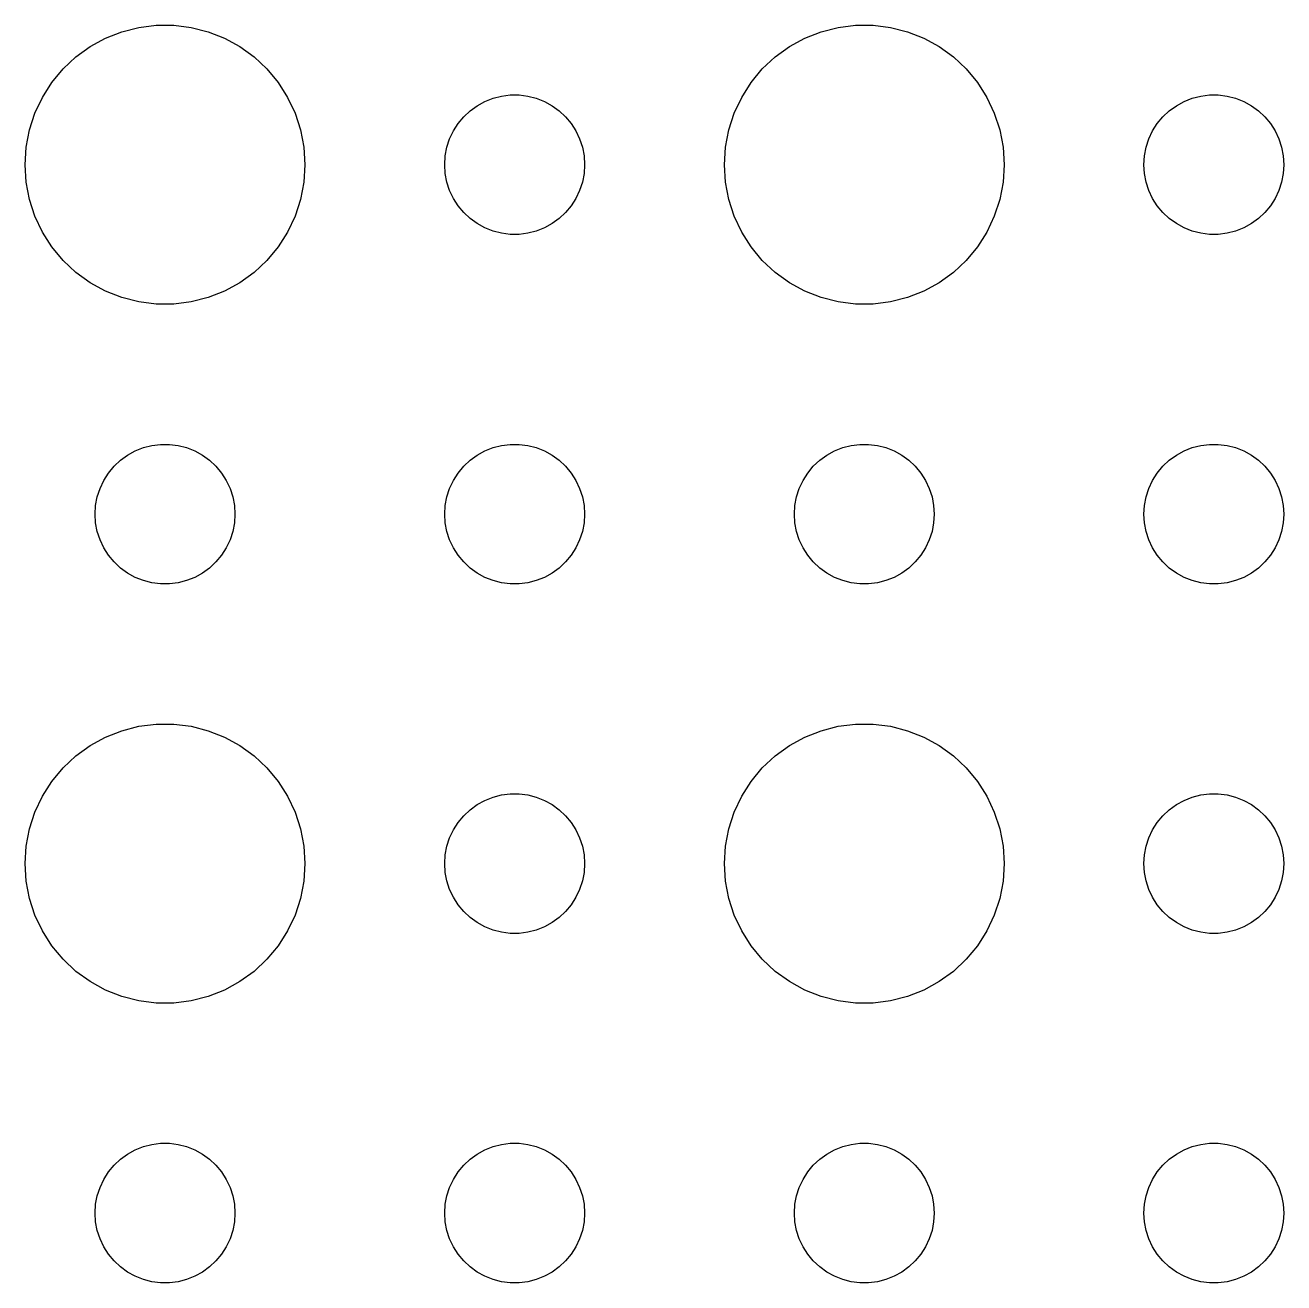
# Model space of a CAD drawing. Header units: metres. Extents: x -157 to 157, y -157 to 157.
# Drawn here: x -18 to 9, y -129 to -102.01 of the extents above; entities that cross this region are included whole.
import ezdxf

# ---------------------------------------------------------------- set-up
doc = ezdxf.new("R2010")
doc.units = ezdxf.units.M

msp = doc.modelspace()

# ---------------------------------------------------------------- linework, layer by layer
for p, q in [((-15.927, -102.147), (-15.5621, -102.053)), ((-15.5621, -102.053), (-15.1884, -102.006)), ((-15.1884, -102.006), (-14.8116, -102.006)), ((-14.8116, -102.006), (-14.4379, -102.053)), ((-14.4379, -102.053), (-14.0729, -102.147)), ((-0.92705, -102.147), (-0.56213, -102.053)), ((-0.56213, -102.053), (-0.18837, -102.006)), ((-0.18837, -102.006), (0.18837, -102.006)), ((0.18837, -102.006), (0.56213, -102.053)), ((0.56213, -102.053), (0.92705, -102.147)), ((-16.6075, -102.467), (-16.2773, -102.286)), ((-16.2773, -102.286), (-15.927, -102.147)), ((-14.0729, -102.147), (-13.7227, -102.286)), ((-13.7227, -102.286), (-13.3925, -102.467)), ((-1.60747, -102.467), (-1.27733, -102.286)), ((-1.27733, -102.286), (-0.92705, -102.147)), ((0.92705, -102.147), (1.27733, -102.286)), ((1.27733, -102.286), (1.60747, -102.467)), ((-16.9123, -102.688), (-16.6075, -102.467)), ((-13.3925, -102.467), (-13.0877, -102.688)), ((-1.91226, -102.688), (-1.60747, -102.467)), ((1.60747, -102.467), (1.91226, -102.688)), ((-17.1869, -102.946), (-16.9123, -102.688)), ((-13.0877, -102.688), (-12.8131, -102.946)), ((-2.1869, -102.946), (-1.91226, -102.688)), ((1.91226, -102.688), (2.1869, -102.946)), ((-17.427, -103.237), (-17.1869, -102.946)), ((-12.8131, -102.946), (-12.5729, -103.237)), ((-2.42705, -103.237), (-2.1869, -102.946)), ((2.1869, -102.946), (2.42705, -103.237)), ((-17.6289, -103.555), (-17.427, -103.237)), ((-12.5729, -103.237), (-12.3711, -103.555)), ((-2.62891, -103.555), (-2.42705, -103.237)), ((2.42705, -103.237), (2.62891, -103.555)), ((-17.7893, -103.896), (-17.6289, -103.555)), ((-12.3711, -103.555), (-12.2107, -103.896)), ((-8.30373, -103.734), (-8.13866, -103.643)), ((-8.13866, -103.643), (-7.96352, -103.573)), ((-7.96352, -103.573), (-7.78107, -103.527)), ((-7.78107, -103.527), (-7.59418, -103.503)), ((-7.59418, -103.503), (-7.40581, -103.503)), ((-7.40581, -103.503), (-7.21892, -103.527)), ((-7.21892, -103.527), (-7.03647, -103.573)), ((-7.03647, -103.573), (-6.86133, -103.643)), ((-6.86133, -103.643), (-6.69626, -103.734)), ((-2.78932, -103.896), (-2.62891, -103.555)), ((2.62891, -103.555), (2.78932, -103.896)), ((6.69626, -103.734), (6.86133, -103.643)), ((6.86133, -103.643), (7.03647, -103.573)), ((7.03647, -103.573), (7.21892, -103.527)), ((7.21892, -103.527), (7.40581, -103.503)), ((7.40581, -103.503), (7.59418, -103.503)), ((7.59418, -103.503), (7.78107, -103.527)), ((7.78107, -103.527), (7.96352, -103.573)), ((7.96352, -103.573), (8.13866, -103.643)), ((8.13866, -103.643), (8.30373, -103.734)), ((-17.9057, -104.254), (-17.7893, -103.896)), ((-12.2107, -103.896), (-12.0942, -104.254)), ((-8.59344, -103.973), (-8.45613, -103.844)), ((-8.45613, -103.844), (-8.30373, -103.734)), ((-6.69626, -103.734), (-6.54385, -103.844)), ((-6.54385, -103.844), (-6.40654, -103.973)), ((-2.90575, -104.254), (-2.78932, -103.896)), ((2.78932, -103.896), (2.90575, -104.254)), ((6.40654, -103.973), (6.54385, -103.844)), ((6.54385, -103.844), (6.69626, -103.734)), ((8.30373, -103.734), (8.45613, -103.844)), ((8.45613, -103.844), (8.59344, -103.973)), ((-8.81445, -104.277), (-8.71352, -104.118)), ((-8.71352, -104.118), (-8.59344, -103.973)), ((-6.40654, -103.973), (-6.28647, -104.118)), ((-6.28647, -104.118), (-6.18553, -104.277)), ((6.18553, -104.277), (6.28647, -104.118)), ((6.28647, -104.118), (6.40654, -103.973)), ((8.59344, -103.973), (8.71352, -104.118)), ((8.71352, -104.118), (8.81445, -104.277)), ((-17.9763, -104.624), (-17.9057, -104.254)), ((-12.0942, -104.254), (-12.0237, -104.624)), ((-8.95287, -104.627), (-8.89465, -104.448)), ((-8.89465, -104.448), (-8.81445, -104.277)), ((-6.18553, -104.277), (-6.10533, -104.448)), ((-6.10533, -104.448), (-6.04712, -104.627)), ((-2.97633, -104.624), (-2.90575, -104.254)), ((2.90575, -104.254), (2.97633, -104.624)), ((6.04712, -104.627), (6.10533, -104.448)), ((6.10533, -104.448), (6.18553, -104.277)), ((8.81445, -104.277), (8.89465, -104.448)), ((8.89465, -104.448), (8.95287, -104.627)), ((-18, -105), (-17.9763, -104.624)), ((-12.0237, -104.624), (-12, -105)), ((-8.98816, -104.812), (-8.95287, -104.627)), ((-6.04712, -104.627), (-6.01183, -104.812)), ((-3, -105), (-2.97633, -104.624)), ((2.97633, -104.624), (3, -105)), ((6.01183, -104.812), (6.04712, -104.627)), ((8.95287, -104.627), (8.98816, -104.812)), ((-17.9763, -105.376), (-18, -105)), ((-12, -105), (-12.0237, -105.376)), ((-9, -105), (-8.98816, -104.812)), ((-8.98816, -105.188), (-9, -105)), ((-6.01183, -104.812), (-6, -105)), ((-6, -105), (-6.01183, -105.188)), ((-2.97633, -105.376), (-3, -105)), ((3, -105), (2.97633, -105.376)), ((6, -105), (6.01183, -104.812)), ((6.01183, -105.188), (6, -105)), ((8.98816, -104.812), (9, -105)), ((9, -105), (8.98816, -105.188)), ((-8.95287, -105.373), (-8.98816, -105.188)), ((-6.01183, -105.188), (-6.04712, -105.373)), ((6.04712, -105.373), (6.01183, -105.188)), ((8.98816, -105.188), (8.95287, -105.373)), ((-17.9057, -105.746), (-17.9763, -105.376)), ((-12.0237, -105.376), (-12.0942, -105.746)), ((-8.89465, -105.552), (-8.95287, -105.373)), ((-8.81445, -105.723), (-8.89465, -105.552)), ((-6.10533, -105.552), (-6.18553, -105.723)), ((-6.04712, -105.373), (-6.10533, -105.552)), ((-2.90575, -105.746), (-2.97633, -105.376)), ((2.97633, -105.376), (2.90575, -105.746)), ((6.10533, -105.552), (6.04712, -105.373)), ((6.18553, -105.723), (6.10533, -105.552)), ((8.89465, -105.552), (8.81445, -105.723)), ((8.95287, -105.373), (8.89465, -105.552)), ((-17.7893, -106.104), (-17.9057, -105.746)), ((-12.0942, -105.746), (-12.2107, -106.104)), ((-8.71352, -105.882), (-8.81445, -105.723)), ((-6.18553, -105.723), (-6.28647, -105.882)), ((-2.78932, -106.104), (-2.90575, -105.746)), ((2.90575, -105.746), (2.78932, -106.104)), ((6.28647, -105.882), (6.18553, -105.723)), ((8.81445, -105.723), (8.71352, -105.882)), ((-17.6289, -106.445), (-17.7893, -106.104)), ((-12.2107, -106.104), (-12.3711, -106.445)), ((-8.59344, -106.027), (-8.71352, -105.882)), ((-8.45613, -106.156), (-8.59344, -106.027)), ((-6.40654, -106.027), (-6.54385, -106.156)), ((-6.28647, -105.882), (-6.40654, -106.027)), ((-2.62891, -106.445), (-2.78932, -106.104)), ((2.78932, -106.104), (2.62891, -106.445)), ((6.40654, -106.027), (6.28647, -105.882)), ((6.54385, -106.156), (6.40654, -106.027)), ((8.59344, -106.027), (8.45613, -106.156)), ((8.71352, -105.882), (8.59344, -106.027)), ((-8.30373, -106.266), (-8.45613, -106.156)), ((-8.13866, -106.357), (-8.30373, -106.266)), ((-7.96352, -106.427), (-8.13866, -106.357)), ((-6.86133, -106.357), (-7.03647, -106.427)), ((-6.69626, -106.266), (-6.86133, -106.357)), ((-6.54385, -106.156), (-6.69626, -106.266)), ((6.69626, -106.266), (6.54385, -106.156)), ((6.86133, -106.357), (6.69626, -106.266)), ((7.03647, -106.427), (6.86133, -106.357)), ((8.13866, -106.357), (7.96352, -106.427)), ((8.30373, -106.266), (8.13866, -106.357)), ((8.45613, -106.156), (8.30373, -106.266)), ((-17.427, -106.763), (-17.6289, -106.445)), ((-12.3711, -106.445), (-12.5729, -106.763)), ((-7.78107, -106.473), (-7.96352, -106.427)), ((-7.59418, -106.497), (-7.78107, -106.473)), ((-7.40581, -106.497), (-7.59418, -106.497)), ((-7.21892, -106.473), (-7.40581, -106.497)), ((-7.03647, -106.427), (-7.21892, -106.473)), ((-2.42705, -106.763), (-2.62891, -106.445)), ((2.62891, -106.445), (2.42705, -106.763)), ((7.21892, -106.473), (7.03647, -106.427)), ((7.40581, -106.497), (7.21892, -106.473)), ((7.59418, -106.497), (7.40581, -106.497)), ((7.78107, -106.473), (7.59418, -106.497)), ((7.96352, -106.427), (7.78107, -106.473)), ((-17.1869, -107.054), (-17.427, -106.763)), ((-12.5729, -106.763), (-12.8131, -107.054)), ((-2.1869, -107.054), (-2.42705, -106.763)), ((2.42705, -106.763), (2.1869, -107.054)), ((-16.9123, -107.312), (-17.1869, -107.054)), ((-12.8131, -107.054), (-13.0877, -107.312)), ((-1.91226, -107.312), (-2.1869, -107.054)), ((2.1869, -107.054), (1.91226, -107.312)), ((-16.6075, -107.533), (-16.9123, -107.312)), ((-13.0877, -107.312), (-13.3925, -107.533)), ((-1.60747, -107.533), (-1.91226, -107.312)), ((1.91226, -107.312), (1.60747, -107.533)), ((-16.2773, -107.714), (-16.6075, -107.533)), ((-15.927, -107.853), (-16.2773, -107.714)), ((-13.7227, -107.714), (-14.0729, -107.853)), ((-13.3925, -107.533), (-13.7227, -107.714)), ((-1.27733, -107.714), (-1.60747, -107.533)), ((-0.92705, -107.853), (-1.27733, -107.714)), ((1.27733, -107.714), (0.92705, -107.853)), ((1.60747, -107.533), (1.27733, -107.714)), ((-15.5621, -107.947), (-15.927, -107.853)), ((-15.1884, -107.994), (-15.5621, -107.947)), ((-14.8116, -107.994), (-15.1884, -107.994)), ((-14.4379, -107.947), (-14.8116, -107.994)), ((-14.0729, -107.853), (-14.4379, -107.947)), ((-0.56213, -107.947), (-0.92705, -107.853)), ((-0.18837, -107.994), (-0.56213, -107.947)), ((0.18837, -107.994), (-0.18837, -107.994)), ((0.56213, -107.947), (0.18837, -107.994)), ((0.92705, -107.853), (0.56213, -107.947)), ((-15.9561, -111.344), (-15.8037, -111.234)), ((-15.8037, -111.234), (-15.6387, -111.143)), ((-15.6387, -111.143), (-15.4635, -111.073)), ((-15.4635, -111.073), (-15.2811, -111.027)), ((-15.2811, -111.027), (-15.0942, -111.003)), ((-15.0942, -111.003), (-14.9058, -111.003)), ((-14.9058, -111.003), (-14.7189, -111.027)), ((-14.7189, -111.027), (-14.5365, -111.073)), ((-14.5365, -111.073), (-14.3613, -111.143)), ((-14.3613, -111.143), (-14.1963, -111.234)), ((-14.1963, -111.234), (-14.0439, -111.344)), ((-8.45613, -111.344), (-8.30373, -111.234)), ((-8.30373, -111.234), (-8.13866, -111.143)), ((-8.13866, -111.143), (-7.96352, -111.073)), ((-7.96352, -111.073), (-7.78107, -111.027)), ((-7.78107, -111.027), (-7.59418, -111.003)), ((-7.59418, -111.003), (-7.40581, -111.003)), ((-7.40581, -111.003), (-7.21892, -111.027)), ((-7.21892, -111.027), (-7.03647, -111.073)), ((-7.03647, -111.073), (-6.86133, -111.143)), ((-6.86133, -111.143), (-6.69626, -111.234)), ((-6.69626, -111.234), (-6.54385, -111.344)), ((-0.95613, -111.344), (-0.80373, -111.234)), ((-0.80373, -111.234), (-0.63866, -111.143)), ((-0.63866, -111.143), (-0.46352, -111.073)), ((-0.46352, -111.073), (-0.28107, -111.027)), ((-0.28107, -111.027), (-0.09418, -111.003)), ((-0.09418, -111.003), (0.09418, -111.003)), ((0.09418, -111.003), (0.28107, -111.027)), ((0.28107, -111.027), (0.46352, -111.073)), ((0.46352, -111.073), (0.63866, -111.143)), ((0.63866, -111.143), (0.80373, -111.234)), ((0.80373, -111.234), (0.95613, -111.344)), ((6.54385, -111.344), (6.69626, -111.234)), ((6.69626, -111.234), (6.86133, -111.143)), ((6.86133, -111.143), (7.03647, -111.073)), ((7.03647, -111.073), (7.21892, -111.027)), ((7.21892, -111.027), (7.40581, -111.003)), ((7.40581, -111.003), (7.59418, -111.003)), ((7.59418, -111.003), (7.78107, -111.027)), ((7.78107, -111.027), (7.96352, -111.073)), ((7.96352, -111.073), (8.13866, -111.143)), ((8.13866, -111.143), (8.30373, -111.234)), ((8.30373, -111.234), (8.45613, -111.344)), ((-16.2135, -111.618), (-16.0934, -111.473)), ((-16.0934, -111.473), (-15.9561, -111.344)), ((-14.0439, -111.344), (-13.9065, -111.473)), ((-13.9065, -111.473), (-13.7865, -111.618)), ((-8.71352, -111.618), (-8.59344, -111.473)), ((-8.59344, -111.473), (-8.45613, -111.344)), ((-6.54385, -111.344), (-6.40654, -111.473)), ((-6.40654, -111.473), (-6.28647, -111.618)), ((-1.21352, -111.618), (-1.09344, -111.473)), ((-1.09344, -111.473), (-0.95613, -111.344)), ((0.95613, -111.344), (1.09344, -111.473)), ((1.09344, -111.473), (1.21352, -111.618)), ((6.28647, -111.618), (6.40654, -111.473)), ((6.40654, -111.473), (6.54385, -111.344)), ((8.45613, -111.344), (8.59344, -111.473)), ((8.59344, -111.473), (8.71352, -111.618)), ((-16.3947, -111.948), (-16.3145, -111.777)), ((-16.3145, -111.777), (-16.2135, -111.618)), ((-13.7865, -111.618), (-13.6855, -111.777)), ((-13.6855, -111.777), (-13.6053, -111.948)), ((-8.89465, -111.948), (-8.81445, -111.777)), ((-8.81445, -111.777), (-8.71352, -111.618)), ((-6.28647, -111.618), (-6.18553, -111.777)), ((-6.18553, -111.777), (-6.10533, -111.948)), ((-1.39465, -111.948), (-1.31445, -111.777)), ((-1.31445, -111.777), (-1.21352, -111.618)), ((1.21352, -111.618), (1.31445, -111.777)), ((1.31445, -111.777), (1.39465, -111.948)), ((6.10533, -111.948), (6.18553, -111.777)), ((6.18553, -111.777), (6.28647, -111.618)), ((8.71352, -111.618), (8.81445, -111.777)), ((8.81445, -111.777), (8.89465, -111.948)), ((-16.4529, -112.127), (-16.3947, -111.948)), ((-13.6053, -111.948), (-13.5471, -112.127)), ((-8.95287, -112.127), (-8.89465, -111.948)), ((-6.10533, -111.948), (-6.04712, -112.127)), ((-1.45287, -112.127), (-1.39465, -111.948)), ((1.39465, -111.948), (1.45287, -112.127)), ((6.04712, -112.127), (6.10533, -111.948)), ((8.89465, -111.948), (8.95287, -112.127)), ((-16.5, -112.5), (-16.4882, -112.312)), ((-16.4882, -112.312), (-16.4529, -112.127)), ((-13.5471, -112.127), (-13.5118, -112.312)), ((-13.5118, -112.312), (-13.5, -112.5)), ((-9, -112.5), (-8.98816, -112.312)), ((-8.98816, -112.312), (-8.95287, -112.127)), ((-6.04712, -112.127), (-6.01183, -112.312)), ((-6.01183, -112.312), (-6, -112.5)), ((-1.5, -112.5), (-1.48816, -112.312)), ((-1.48816, -112.312), (-1.45287, -112.127)), ((1.45287, -112.127), (1.48816, -112.312)), ((1.48816, -112.312), (1.5, -112.5)), ((6, -112.5), (6.01183, -112.312)), ((6.01183, -112.312), (6.04712, -112.127)), ((8.95287, -112.127), (8.98816, -112.312)), ((8.98816, -112.312), (9, -112.5)), ((-16.4882, -112.688), (-16.5, -112.5)), ((-13.5, -112.5), (-13.5118, -112.688)), ((-8.98816, -112.688), (-9, -112.5)), ((-6, -112.5), (-6.01183, -112.688)), ((-1.48816, -112.688), (-1.5, -112.5)), ((1.5, -112.5), (1.48816, -112.688)), ((6.01183, -112.688), (6, -112.5)), ((9, -112.5), (8.98816, -112.688)), ((-16.4529, -112.873), (-16.4882, -112.688)), ((-13.5118, -112.688), (-13.5471, -112.873)), ((-8.95287, -112.873), (-8.98816, -112.688)), ((-6.01183, -112.688), (-6.04712, -112.873)), ((-1.45287, -112.873), (-1.48816, -112.688)), ((1.48816, -112.688), (1.45287, -112.873)), ((6.04712, -112.873), (6.01183, -112.688)), ((8.98816, -112.688), (8.95287, -112.873)), ((-16.3947, -113.052), (-16.4529, -112.873)), ((-16.3145, -113.223), (-16.3947, -113.052)), ((-13.6053, -113.052), (-13.6855, -113.223)), ((-13.5471, -112.873), (-13.6053, -113.052)), ((-8.89465, -113.052), (-8.95287, -112.873)), ((-8.81445, -113.223), (-8.89465, -113.052)), ((-6.10533, -113.052), (-6.18553, -113.223)), ((-6.04712, -112.873), (-6.10533, -113.052)), ((-1.39465, -113.052), (-1.45287, -112.873)), ((-1.31445, -113.223), (-1.39465, -113.052)), ((1.39465, -113.052), (1.31445, -113.223)), ((1.45287, -112.873), (1.39465, -113.052)), ((6.10533, -113.052), (6.04712, -112.873)), ((6.18553, -113.223), (6.10533, -113.052)), ((8.89465, -113.052), (8.81445, -113.223)), ((8.95287, -112.873), (8.89465, -113.052)), ((-16.2135, -113.382), (-16.3145, -113.223)), ((-16.0934, -113.527), (-16.2135, -113.382)), ((-13.7865, -113.382), (-13.9065, -113.527)), ((-13.6855, -113.223), (-13.7865, -113.382)), ((-8.71352, -113.382), (-8.81445, -113.223)), ((-8.59344, -113.527), (-8.71352, -113.382)), ((-6.28647, -113.382), (-6.40654, -113.527)), ((-6.18553, -113.223), (-6.28647, -113.382)), ((-1.21352, -113.382), (-1.31445, -113.223)), ((-1.09344, -113.527), (-1.21352, -113.382)), ((1.21352, -113.382), (1.09344, -113.527)), ((1.31445, -113.223), (1.21352, -113.382)), ((6.28647, -113.382), (6.18553, -113.223)), ((6.40654, -113.527), (6.28647, -113.382)), ((8.71352, -113.382), (8.59344, -113.527)), ((8.81445, -113.223), (8.71352, -113.382)), ((-15.9561, -113.656), (-16.0934, -113.527)), ((-15.8037, -113.766), (-15.9561, -113.656)), ((-14.0439, -113.656), (-14.1963, -113.766)), ((-13.9065, -113.527), (-14.0439, -113.656)), ((-8.45613, -113.656), (-8.59344, -113.527)), ((-8.30373, -113.766), (-8.45613, -113.656)), ((-6.54385, -113.656), (-6.69626, -113.766)), ((-6.40654, -113.527), (-6.54385, -113.656)), ((-0.95613, -113.656), (-1.09344, -113.527)), ((-0.80373, -113.766), (-0.95613, -113.656)), ((0.95613, -113.656), (0.80373, -113.766)), ((1.09344, -113.527), (0.95613, -113.656)), ((6.54385, -113.656), (6.40654, -113.527)), ((6.69626, -113.766), (6.54385, -113.656)), ((8.45613, -113.656), (8.30373, -113.766)), ((8.59344, -113.527), (8.45613, -113.656)), ((-15.6387, -113.857), (-15.8037, -113.766)), ((-15.4635, -113.927), (-15.6387, -113.857)), ((-15.2811, -113.973), (-15.4635, -113.927)), ((-14.5365, -113.927), (-14.7189, -113.973)), ((-14.3613, -113.857), (-14.5365, -113.927)), ((-14.1963, -113.766), (-14.3613, -113.857)), ((-8.13866, -113.857), (-8.30373, -113.766)), ((-7.96352, -113.927), (-8.13866, -113.857)), ((-7.78107, -113.973), (-7.96352, -113.927)), ((-7.03647, -113.927), (-7.21892, -113.973)), ((-6.86133, -113.857), (-7.03647, -113.927)), ((-6.69626, -113.766), (-6.86133, -113.857)), ((-0.63866, -113.857), (-0.80373, -113.766)), ((-0.46352, -113.927), (-0.63866, -113.857)), ((-0.28107, -113.973), (-0.46352, -113.927)), ((0.46352, -113.927), (0.28107, -113.973)), ((0.63866, -113.857), (0.46352, -113.927)), ((0.80373, -113.766), (0.63866, -113.857)), ((6.86133, -113.857), (6.69626, -113.766)), ((7.03647, -113.927), (6.86133, -113.857)), ((7.21892, -113.973), (7.03647, -113.927)), ((7.96352, -113.927), (7.78107, -113.973)), ((8.13866, -113.857), (7.96352, -113.927)), ((8.30373, -113.766), (8.13866, -113.857)), ((-15.0942, -113.997), (-15.2811, -113.973)), ((-14.9058, -113.997), (-15.0942, -113.997)), ((-14.7189, -113.973), (-14.9058, -113.997)), ((-7.59418, -113.997), (-7.78107, -113.973)), ((-7.40581, -113.997), (-7.59418, -113.997)), ((-7.21892, -113.973), (-7.40581, -113.997)), ((-0.09418, -113.997), (-0.28107, -113.973)), ((0.09418, -113.997), (-0.09418, -113.997)), ((0.28107, -113.973), (0.09418, -113.997)), ((7.40581, -113.997), (7.21892, -113.973)), ((7.59418, -113.997), (7.40581, -113.997)), ((7.78107, -113.973), (7.59418, -113.997)), ((-16.2773, -117.286), (-15.927, -117.147)), ((-15.927, -117.147), (-15.5621, -117.053)), ((-15.5621, -117.053), (-15.1884, -117.006)), ((-15.1884, -117.006), (-14.8116, -117.006)), ((-14.8116, -117.006), (-14.4379, -117.053)), ((-14.4379, -117.053), (-14.0729, -117.147)), ((-14.0729, -117.147), (-13.7227, -117.286)), ((-1.27733, -117.286), (-0.92705, -117.147)), ((-0.92705, -117.147), (-0.56213, -117.053)), ((-0.56213, -117.053), (-0.18837, -117.006)), ((-0.18837, -117.006), (0.18837, -117.006)), ((0.18837, -117.006), (0.56213, -117.053)), ((0.56213, -117.053), (0.92705, -117.147)), ((0.92705, -117.147), (1.27733, -117.286)), ((-16.6075, -117.467), (-16.2773, -117.286)), ((-13.7227, -117.286), (-13.3925, -117.467)), ((-1.60747, -117.467), (-1.27733, -117.286)), ((1.27733, -117.286), (1.60747, -117.467)), ((-17.1869, -117.946), (-16.9123, -117.688)), ((-16.9123, -117.688), (-16.6075, -117.467)), ((-13.3925, -117.467), (-13.0877, -117.688)), ((-13.0877, -117.688), (-12.8131, -117.946)), ((-2.1869, -117.946), (-1.91226, -117.688)), ((-1.91226, -117.688), (-1.60747, -117.467)), ((1.60747, -117.467), (1.91226, -117.688)), ((1.91226, -117.688), (2.1869, -117.946)), ((-17.427, -118.237), (-17.1869, -117.946)), ((-12.8131, -117.946), (-12.5729, -118.237)), ((-2.42705, -118.237), (-2.1869, -117.946)), ((2.1869, -117.946), (2.42705, -118.237)), ((-17.6289, -118.555), (-17.427, -118.237)), ((-12.5729, -118.237), (-12.3711, -118.555)), ((-2.62891, -118.555), (-2.42705, -118.237)), ((2.42705, -118.237), (2.62891, -118.555)), ((-7.96352, -118.573), (-7.78107, -118.527)), ((-7.78107, -118.527), (-7.59418, -118.503)), ((-7.59418, -118.503), (-7.40581, -118.503)), ((-7.40581, -118.503), (-7.21892, -118.527)), ((-7.21892, -118.527), (-7.03647, -118.573)), ((7.03647, -118.573), (7.21892, -118.527)), ((7.21892, -118.527), (7.40581, -118.503)), ((7.40581, -118.503), (7.59418, -118.503)), ((7.59418, -118.503), (7.78107, -118.527)), ((7.78107, -118.527), (7.96352, -118.573)), ((-17.7893, -118.896), (-17.6289, -118.555)), ((-12.3711, -118.555), (-12.2107, -118.896)), ((-8.45613, -118.844), (-8.30373, -118.734)), ((-8.30373, -118.734), (-8.13866, -118.643)), ((-8.13866, -118.643), (-7.96352, -118.573)), ((-7.03647, -118.573), (-6.86133, -118.643)), ((-6.86133, -118.643), (-6.69626, -118.734)), ((-6.69626, -118.734), (-6.54385, -118.844)), ((-2.78932, -118.896), (-2.62891, -118.555)), ((2.62891, -118.555), (2.78932, -118.896)), ((6.54385, -118.844), (6.69626, -118.734)), ((6.69626, -118.734), (6.86133, -118.643)), ((6.86133, -118.643), (7.03647, -118.573)), ((7.96352, -118.573), (8.13866, -118.643)), ((8.13866, -118.643), (8.30373, -118.734)), ((8.30373, -118.734), (8.45613, -118.844)), ((-17.9057, -119.254), (-17.7893, -118.896)), ((-12.2107, -118.896), (-12.0942, -119.254)), ((-8.71352, -119.118), (-8.59344, -118.973)), ((-8.59344, -118.973), (-8.45613, -118.844)), ((-6.54385, -118.844), (-6.40654, -118.973)), ((-6.40654, -118.973), (-6.28647, -119.118)), ((-2.90575, -119.254), (-2.78932, -118.896)), ((2.78932, -118.896), (2.90575, -119.254)), ((6.28647, -119.118), (6.40654, -118.973)), ((6.40654, -118.973), (6.54385, -118.844)), ((8.45613, -118.844), (8.59344, -118.973)), ((8.59344, -118.973), (8.71352, -119.118)), ((-17.9763, -119.624), (-17.9057, -119.254)), ((-12.0942, -119.254), (-12.0237, -119.624)), ((-8.89465, -119.448), (-8.81445, -119.277)), ((-8.81445, -119.277), (-8.71352, -119.118)), ((-6.28647, -119.118), (-6.18553, -119.277)), ((-6.18553, -119.277), (-6.10533, -119.448)), ((-2.97633, -119.624), (-2.90575, -119.254)), ((2.90575, -119.254), (2.97633, -119.624)), ((6.10533, -119.448), (6.18553, -119.277)), ((6.18553, -119.277), (6.28647, -119.118)), ((8.71352, -119.118), (8.81445, -119.277)), ((8.81445, -119.277), (8.89465, -119.448)), ((-8.95287, -119.627), (-8.89465, -119.448)), ((-6.10533, -119.448), (-6.04712, -119.627)), ((6.04712, -119.627), (6.10533, -119.448)), ((8.89465, -119.448), (8.95287, -119.627)), ((-18, -120), (-17.9763, -119.624)), ((-12.0237, -119.624), (-12, -120)), ((-9, -120), (-8.98816, -119.812)), ((-8.98816, -119.812), (-8.95287, -119.627)), ((-6.04712, -119.627), (-6.01183, -119.812)), ((-6.01183, -119.812), (-6, -120)), ((-3, -120), (-2.97633, -119.624)), ((2.97633, -119.624), (3, -120)), ((6, -120), (6.01183, -119.812)), ((6.01183, -119.812), (6.04712, -119.627)), ((8.95287, -119.627), (8.98816, -119.812)), ((8.98816, -119.812), (9, -120)), ((-17.9763, -120.376), (-18, -120)), ((-12, -120), (-12.0237, -120.376)), ((-8.98816, -120.188), (-9, -120)), ((-6, -120), (-6.01183, -120.188)), ((-2.97633, -120.376), (-3, -120)), ((3, -120), (2.97633, -120.376)), ((6.01183, -120.188), (6, -120)), ((9, -120), (8.98816, -120.188)), ((-17.9057, -120.746), (-17.9763, -120.376)), ((-12.0237, -120.376), (-12.0942, -120.746)), ((-8.95287, -120.373), (-8.98816, -120.188)), ((-8.89465, -120.552), (-8.95287, -120.373)), ((-6.04712, -120.373), (-6.10533, -120.552)), ((-6.01183, -120.188), (-6.04712, -120.373)), ((-2.90575, -120.746), (-2.97633, -120.376)), ((2.97633, -120.376), (2.90575, -120.746)), ((6.04712, -120.373), (6.01183, -120.188)), ((6.10533, -120.552), (6.04712, -120.373)), ((8.95287, -120.373), (8.89465, -120.552)), ((8.98816, -120.188), (8.95287, -120.373)), ((-8.81445, -120.723), (-8.89465, -120.552)), ((-6.10533, -120.552), (-6.18553, -120.723)), ((6.18553, -120.723), (6.10533, -120.552)), ((8.89465, -120.552), (8.81445, -120.723)), ((-17.7893, -121.104), (-17.9057, -120.746)), ((-12.0942, -120.746), (-12.2107, -121.104)), ((-8.71352, -120.882), (-8.81445, -120.723)), ((-8.59344, -121.027), (-8.71352, -120.882)), ((-6.28647, -120.882), (-6.40654, -121.027)), ((-6.18553, -120.723), (-6.28647, -120.882)), ((-2.78932, -121.104), (-2.90575, -120.746)), ((2.90575, -120.746), (2.78932, -121.104)), ((6.28647, -120.882), (6.18553, -120.723)), ((6.40654, -121.027), (6.28647, -120.882)), ((8.71352, -120.882), (8.59344, -121.027)), ((8.81445, -120.723), (8.71352, -120.882)), ((-17.6289, -121.445), (-17.7893, -121.104)), ((-12.2107, -121.104), (-12.3711, -121.445)), ((-8.45613, -121.156), (-8.59344, -121.027)), ((-8.30373, -121.266), (-8.45613, -121.156)), ((-6.54385, -121.156), (-6.69626, -121.266)), ((-6.40654, -121.027), (-6.54385, -121.156)), ((-2.62891, -121.445), (-2.78932, -121.104)), ((2.78932, -121.104), (2.62891, -121.445)), ((6.54385, -121.156), (6.40654, -121.027)), ((6.69626, -121.266), (6.54385, -121.156)), ((8.45613, -121.156), (8.30373, -121.266)), ((8.59344, -121.027), (8.45613, -121.156)), ((-17.427, -121.763), (-17.6289, -121.445)), ((-12.3711, -121.445), (-12.5729, -121.763)), ((-8.13866, -121.357), (-8.30373, -121.266)), ((-7.96352, -121.427), (-8.13866, -121.357)), ((-7.78107, -121.473), (-7.96352, -121.427)), ((-7.59418, -121.497), (-7.78107, -121.473)), ((-7.40581, -121.497), (-7.59418, -121.497)), ((-7.21892, -121.473), (-7.40581, -121.497)), ((-7.03647, -121.427), (-7.21892, -121.473)), ((-6.86133, -121.357), (-7.03647, -121.427)), ((-6.69626, -121.266), (-6.86133, -121.357)), ((-2.42705, -121.763), (-2.62891, -121.445)), ((2.62891, -121.445), (2.42705, -121.763)), ((6.86133, -121.357), (6.69626, -121.266)), ((7.03647, -121.427), (6.86133, -121.357)), ((7.21892, -121.473), (7.03647, -121.427)), ((7.40581, -121.497), (7.21892, -121.473)), ((7.59418, -121.497), (7.40581, -121.497)), ((7.78107, -121.473), (7.59418, -121.497)), ((7.96352, -121.427), (7.78107, -121.473)), ((8.13866, -121.357), (7.96352, -121.427)), ((8.30373, -121.266), (8.13866, -121.357)), ((-17.1869, -122.054), (-17.427, -121.763)), ((-12.5729, -121.763), (-12.8131, -122.054)), ((-2.1869, -122.054), (-2.42705, -121.763)), ((2.42705, -121.763), (2.1869, -122.054)), ((-16.9123, -122.312), (-17.1869, -122.054)), ((-12.8131, -122.054), (-13.0877, -122.312)), ((-1.91226, -122.312), (-2.1869, -122.054)), ((2.1869, -122.054), (1.91226, -122.312)), ((-16.6075, -122.533), (-16.9123, -122.312)), ((-16.2773, -122.714), (-16.6075, -122.533)), ((-13.3925, -122.533), (-13.7227, -122.714)), ((-13.0877, -122.312), (-13.3925, -122.533)), ((-1.60747, -122.533), (-1.91226, -122.312)), ((-1.27733, -122.714), (-1.60747, -122.533)), ((1.60747, -122.533), (1.27733, -122.714)), ((1.91226, -122.312), (1.60747, -122.533)), ((-15.927, -122.853), (-16.2773, -122.714)), ((-13.7227, -122.714), (-14.0729, -122.853)), ((-0.92705, -122.853), (-1.27733, -122.714)), ((1.27733, -122.714), (0.92705, -122.853)), ((-15.5621, -122.947), (-15.927, -122.853)), ((-15.1884, -122.994), (-15.5621, -122.947)), ((-14.8116, -122.994), (-15.1884, -122.994)), ((-14.4379, -122.947), (-14.8116, -122.994)), ((-14.0729, -122.853), (-14.4379, -122.947)), ((-0.56213, -122.947), (-0.92705, -122.853)), ((-0.18837, -122.994), (-0.56213, -122.947)), ((0.18837, -122.994), (-0.18837, -122.994)), ((0.56213, -122.947), (0.18837, -122.994)), ((0.92705, -122.853), (0.56213, -122.947)), ((-15.6387, -126.143), (-15.4635, -126.073)), ((-15.4635, -126.073), (-15.2811, -126.027)), ((-15.2811, -126.027), (-15.0942, -126.003)), ((-15.0942, -126.003), (-14.9058, -126.003)), ((-14.9058, -126.003), (-14.7189, -126.027)), ((-14.7189, -126.027), (-14.5365, -126.073)), ((-14.5365, -126.073), (-14.3613, -126.143)), ((-8.13866, -126.143), (-7.96352, -126.073)), ((-7.96352, -126.073), (-7.78107, -126.027)), ((-7.78107, -126.027), (-7.59418, -126.003)), ((-7.59418, -126.003), (-7.40581, -126.003)), ((-7.40581, -126.003), (-7.21892, -126.027)), ((-7.21892, -126.027), (-7.03647, -126.073)), ((-7.03647, -126.073), (-6.86133, -126.143)), ((-0.63866, -126.143), (-0.46352, -126.073)), ((-0.46352, -126.073), (-0.28107, -126.027)), ((-0.28107, -126.027), (-0.09418, -126.003)), ((-0.09418, -126.003), (0.09418, -126.003)), ((0.09418, -126.003), (0.28107, -126.027)), ((0.28107, -126.027), (0.46352, -126.073)), ((0.46352, -126.073), (0.63866, -126.143)), ((6.86133, -126.143), (7.03647, -126.073)), ((7.03647, -126.073), (7.21892, -126.027)), ((7.21892, -126.027), (7.40581, -126.003)), ((7.40581, -126.003), (7.59418, -126.003)), ((7.59418, -126.003), (7.78107, -126.027)), ((7.78107, -126.027), (7.96352, -126.073)), ((7.96352, -126.073), (8.13866, -126.143)), ((-16.0934, -126.473), (-15.9561, -126.344)), ((-15.9561, -126.344), (-15.8037, -126.234)), ((-15.8037, -126.234), (-15.6387, -126.143)), ((-14.3613, -126.143), (-14.1963, -126.234)), ((-14.1963, -126.234), (-14.0439, -126.344)), ((-14.0439, -126.344), (-13.9065, -126.473)), ((-8.59344, -126.473), (-8.45613, -126.344)), ((-8.45613, -126.344), (-8.30373, -126.234)), ((-8.30373, -126.234), (-8.13866, -126.143)), ((-6.86133, -126.143), (-6.69626, -126.234)), ((-6.69626, -126.234), (-6.54385, -126.344)), ((-6.54385, -126.344), (-6.40654, -126.473)), ((-1.09344, -126.473), (-0.95613, -126.344)), ((-0.95613, -126.344), (-0.80373, -126.234)), ((-0.80373, -126.234), (-0.63866, -126.143)), ((0.63866, -126.143), (0.80373, -126.234)), ((0.80373, -126.234), (0.95613, -126.344)), ((0.95613, -126.344), (1.09344, -126.473)), ((6.40654, -126.473), (6.54385, -126.344)), ((6.54385, -126.344), (6.69626, -126.234)), ((6.69626, -126.234), (6.86133, -126.143)), ((8.13866, -126.143), (8.30373, -126.234)), ((8.30373, -126.234), (8.45613, -126.344)), ((8.45613, -126.344), (8.59344, -126.473)), ((-16.3145, -126.777), (-16.2135, -126.618)), ((-16.2135, -126.618), (-16.0934, -126.473)), ((-13.9065, -126.473), (-13.7865, -126.618)), ((-13.7865, -126.618), (-13.6855, -126.777)), ((-8.81445, -126.777), (-8.71352, -126.618)), ((-8.71352, -126.618), (-8.59344, -126.473)), ((-6.40654, -126.473), (-6.28647, -126.618)), ((-6.28647, -126.618), (-6.18553, -126.777)), ((-1.31445, -126.777), (-1.21352, -126.618)), ((-1.21352, -126.618), (-1.09344, -126.473)), ((1.09344, -126.473), (1.21352, -126.618)), ((1.21352, -126.618), (1.31445, -126.777)), ((6.18553, -126.777), (6.28647, -126.618)), ((6.28647, -126.618), (6.40654, -126.473)), ((8.59344, -126.473), (8.71352, -126.618)), ((8.71352, -126.618), (8.81445, -126.777)), ((-16.3947, -126.948), (-16.3145, -126.777)), ((-13.6855, -126.777), (-13.6053, -126.948)), ((-8.89465, -126.948), (-8.81445, -126.777)), ((-6.18553, -126.777), (-6.10533, -126.948)), ((-1.39465, -126.948), (-1.31445, -126.777)), ((1.31445, -126.777), (1.39465, -126.948)), ((6.10533, -126.948), (6.18553, -126.777)), ((8.81445, -126.777), (8.89465, -126.948)), ((-16.4882, -127.312), (-16.4529, -127.127)), ((-16.4529, -127.127), (-16.3947, -126.948)), ((-13.6053, -126.948), (-13.5471, -127.127)), ((-13.5471, -127.127), (-13.5118, -127.312)), ((-8.98816, -127.312), (-8.95287, -127.127)), ((-8.95287, -127.127), (-8.89465, -126.948)), ((-6.10533, -126.948), (-6.04712, -127.127)), ((-6.04712, -127.127), (-6.01183, -127.312)), ((-1.48816, -127.312), (-1.45287, -127.127)), ((-1.45287, -127.127), (-1.39465, -126.948)), ((1.39465, -126.948), (1.45287, -127.127)), ((1.45287, -127.127), (1.48816, -127.312)), ((6.01183, -127.312), (6.04712, -127.127)), ((6.04712, -127.127), (6.10533, -126.948)), ((8.89465, -126.948), (8.95287, -127.127)), ((8.95287, -127.127), (8.98816, -127.312)), ((-16.5, -127.5), (-16.4882, -127.312)), ((-13.5118, -127.312), (-13.5, -127.5)), ((-9, -127.5), (-8.98816, -127.312)), ((-6.01183, -127.312), (-6, -127.5)), ((-1.5, -127.5), (-1.48816, -127.312)), ((1.48816, -127.312), (1.5, -127.5)), ((6, -127.5), (6.01183, -127.312)), ((8.98816, -127.312), (9, -127.5)), ((-16.4882, -127.688), (-16.5, -127.5)), ((-16.4529, -127.873), (-16.4882, -127.688)), ((-13.5118, -127.688), (-13.5471, -127.873)), ((-13.5, -127.5), (-13.5118, -127.688)), ((-8.98816, -127.688), (-9, -127.5)), ((-8.95287, -127.873), (-8.98816, -127.688)), ((-6.01183, -127.688), (-6.04712, -127.873)), ((-6, -127.5), (-6.01183, -127.688)), ((-1.48816, -127.688), (-1.5, -127.5)), ((-1.45287, -127.873), (-1.48816, -127.688)), ((1.48816, -127.688), (1.45287, -127.873)), ((1.5, -127.5), (1.48816, -127.688)), ((6.01183, -127.688), (6, -127.5)), ((6.04712, -127.873), (6.01183, -127.688)), ((8.98816, -127.688), (8.95287, -127.873)), ((9, -127.5), (8.98816, -127.688)), ((-16.3947, -128.052), (-16.4529, -127.873)), ((-13.5471, -127.873), (-13.6053, -128.052)), ((-8.89465, -128.052), (-8.95287, -127.873)), ((-6.04712, -127.873), (-6.10533, -128.052)), ((-1.39465, -128.052), (-1.45287, -127.873)), ((1.45287, -127.873), (1.39465, -128.052)), ((6.10533, -128.052), (6.04712, -127.873)), ((8.95287, -127.873), (8.89465, -128.052)), ((-16.3145, -128.223), (-16.3947, -128.052)), ((-16.2135, -128.382), (-16.3145, -128.223)), ((-13.6855, -128.223), (-13.7865, -128.382)), ((-13.6053, -128.052), (-13.6855, -128.223)), ((-8.81445, -128.223), (-8.89465, -128.052)), ((-8.71352, -128.382), (-8.81445, -128.223)), ((-6.18553, -128.223), (-6.28647, -128.382)), ((-6.10533, -128.052), (-6.18553, -128.223)), ((-1.31445, -128.223), (-1.39465, -128.052)), ((-1.21352, -128.382), (-1.31445, -128.223)), ((1.31445, -128.223), (1.21352, -128.382)), ((1.39465, -128.052), (1.31445, -128.223)), ((6.18553, -128.223), (6.10533, -128.052)), ((6.28647, -128.382), (6.18553, -128.223)), ((8.81445, -128.223), (8.71352, -128.382)), ((8.89465, -128.052), (8.81445, -128.223)), ((-16.0934, -128.527), (-16.2135, -128.382)), ((-13.7865, -128.382), (-13.9065, -128.527)), ((-8.59344, -128.527), (-8.71352, -128.382)), ((-6.28647, -128.382), (-6.40654, -128.527)), ((-1.09344, -128.527), (-1.21352, -128.382)), ((1.21352, -128.382), (1.09344, -128.527)), ((6.40654, -128.527), (6.28647, -128.382)), ((8.71352, -128.382), (8.59344, -128.527)), ((-15.9561, -128.656), (-16.0934, -128.527)), ((-15.8037, -128.766), (-15.9561, -128.656)), ((-15.6387, -128.857), (-15.8037, -128.766)), ((-14.1963, -128.766), (-14.3613, -128.857)), ((-14.0439, -128.656), (-14.1963, -128.766)), ((-13.9065, -128.527), (-14.0439, -128.656)), ((-8.45613, -128.656), (-8.59344, -128.527)), ((-8.30373, -128.766), (-8.45613, -128.656)), ((-8.13866, -128.857), (-8.30373, -128.766)), ((-6.69626, -128.766), (-6.86133, -128.857)), ((-6.54385, -128.656), (-6.69626, -128.766)), ((-6.40654, -128.527), (-6.54385, -128.656)), ((-0.95613, -128.656), (-1.09344, -128.527)), ((-0.80373, -128.766), (-0.95613, -128.656)), ((-0.63866, -128.857), (-0.80373, -128.766)), ((0.80373, -128.766), (0.63866, -128.857)), ((0.95613, -128.656), (0.80373, -128.766)), ((1.09344, -128.527), (0.95613, -128.656)), ((6.54385, -128.656), (6.40654, -128.527)), ((6.69626, -128.766), (6.54385, -128.656)), ((6.86133, -128.857), (6.69626, -128.766)), ((8.30373, -128.766), (8.13866, -128.857)), ((8.45613, -128.656), (8.30373, -128.766)), ((8.59344, -128.527), (8.45613, -128.656)), ((-15.4635, -128.927), (-15.6387, -128.857)), ((-15.2811, -128.973), (-15.4635, -128.927)), ((-15.0942, -128.997), (-15.2811, -128.973)), ((-14.9058, -128.997), (-15.0942, -128.997)), ((-14.7189, -128.973), (-14.9058, -128.997)), ((-14.5365, -128.927), (-14.7189, -128.973)), ((-14.3613, -128.857), (-14.5365, -128.927)), ((-7.96352, -128.927), (-8.13866, -128.857)), ((-7.78107, -128.973), (-7.96352, -128.927)), ((-7.59418, -128.997), (-7.78107, -128.973)), ((-7.40581, -128.997), (-7.59418, -128.997)), ((-7.21892, -128.973), (-7.40581, -128.997)), ((-7.03647, -128.927), (-7.21892, -128.973)), ((-6.86133, -128.857), (-7.03647, -128.927)), ((-0.46352, -128.927), (-0.63866, -128.857)), ((-0.28107, -128.973), (-0.46352, -128.927)), ((-0.09418, -128.997), (-0.28107, -128.973)), ((0.09418, -128.997), (-0.09418, -128.997)), ((0.28107, -128.973), (0.09418, -128.997)), ((0.46352, -128.927), (0.28107, -128.973)), ((0.63866, -128.857), (0.46352, -128.927)), ((7.03647, -128.927), (6.86133, -128.857)), ((7.21892, -128.973), (7.03647, -128.927)), ((7.40581, -128.997), (7.21892, -128.973)), ((7.59418, -128.997), (7.40581, -128.997)), ((7.78107, -128.973), (7.59418, -128.997)), ((7.96352, -128.927), (7.78107, -128.973)), ((8.13866, -128.857), (7.96352, -128.927))]:
    msp.add_line(p, q)

doc.saveas('drawing.dxf')
